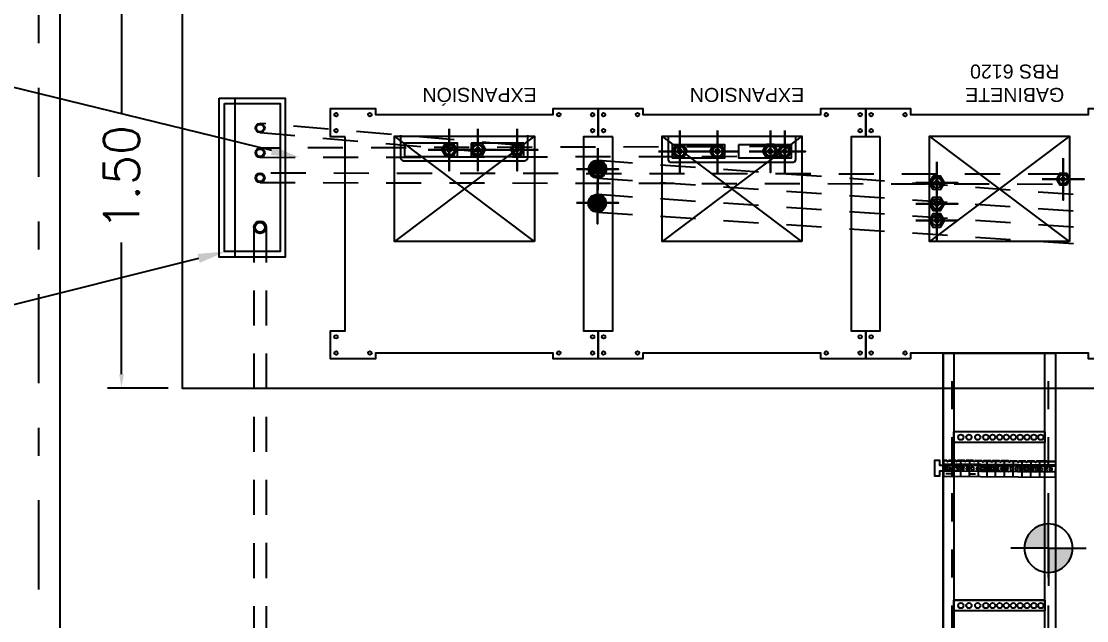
# Model space of a CAD drawing. Header units: millimetres. Extents: x 0 to 177, y -34 to 320.
# Drawn here: x 44.862 to 48.661, y -13.679 to -11.543 of the extents above; entities that cross this region are included whole.
import ezdxf
from ezdxf import colors
from ezdxf.entities.mleader import LeaderData, LeaderLine
from ezdxf.math import Vec2, Vec3

# ---------------------------------------------------------------- set-up
doc = ezdxf.new("R2010")
doc.units = ezdxf.units.MM
doc.header["$LTSCALE"] = 0.1
doc.header["$PDMODE"] = 2
for name, pattern in [('atContinuous2', [0]), ('DASHDOT', [25.4, 12.7, -6.35, 0, -6.35]), ('DASHED2', [0.375, 0.25, -0.125])]:
    doc.linetypes.add(name, pattern=pattern)
doc.layers.get('Defpoints').update_dxf_attribs({"color": 6})
for name, color, linetype in [('1', 1, 'Continuous'), ('5', 5, 'Continuous'), ('8', 8, 'Continuous'), ('AT&T_PROYECTO ELECTRICA', 5, 'Continuous'), ('AUXILIAR', 8, 'DASHED2')]:
    doc.layers.add(name, color=color, linetype=linetype)
doc.layers.add('MANGUERA', color=8, linetype='atContinuous2', lineweight=35)
doc.styles.add('Annotative', font='arial.ttf')
doc.styles.add('TEXTOS', font='romans.shx')
doc.dimstyles.new('Cota m', dxfattribs={"dimtxt": 0.2, "dimasz": 0.2, "dimexe": 0.1, "dimexo": 0.1, "dimgap": 0.1, "dimtad": 0, "dimzin": 0, "dimdsep": 46, "dimtxsty": 'TEXTOS', "dimcen": 0.2, "dimclrd": 256, "dimclre": 256, "dimclrt": 256, "dimazin": 0, "dimtfac": 1, "dimtix": 1, "dimtofl": 0, "dimtmove": 0, "dimatfit": 3, "dimfxl": 1, "dimtolj": 1, "dimtzin": 0, "dimlwd": -1, "dimlwe": -1, "dimarcsym": 0})

# ---------------------------------------------------------------- blocks, each defined once
blk = doc.blocks.new('A$C07EC52FC')
blk.add_line((4.3112, -0.4672), (4.3112, -1.0328))
for points in [[(0, -1.5), (4.5, -1.5), (4.5, 0), (0, 0)], [(2.0107, -0.8959), (2.0626, -0.8959), (2.0626, -0.9959), (1.9026, -0.9959), (1.9026, -0.9749), (1.2686, -0.9749), (1.2686, -0.9959), (1.1086, -0.9959), (1.1086, -0.8959), (1.1606, -0.8959), (1.1606, -0.2039), (1.1086, -0.2039), (1.1086, -0.1039), (1.2686, -0.1039), (1.2686, -0.1249), (1.9026, -0.1249), (1.9026, -0.1039), (2.0626, -0.1039), (2.0626, -0.2039), (2.0107, -0.2039)], [(3.9187, -0.8959), (3.9706, -0.8959), (3.9706, -0.9959), (3.8106, -0.9959), (3.8106, -0.9749), (3.1766, -0.9749), (3.1766, -0.9959), (3.0166, -0.9959), (3.0166, -0.8959), (3.0686, -0.8959), (3.0686, -0.2039), (3.0166, -0.2039), (3.0166, -0.1039), (3.1766, -0.1039), (3.1766, -0.1249), (3.8106, -0.1249), (3.8106, -0.1039), (3.9706, -0.1039), (3.9706, -0.2039), (3.9187, -0.2039)], [(4.3679, -1.0328), (4.1321, -1.0328), (4.1321, -0.4672), (4.3679, -0.4672)], [(4.3485, -1.0149), (4.15, -1.0149), (4.15, -0.4866), (4.3485, -0.4866)]]:
    blk.add_lwpolyline(points, close=True)
at = {"ltscale": 0.1}
for points in [[(2.9647, -0.8959), (3.0166, -0.8959), (3.0166, -0.9959), (2.8566, -0.9959), (2.8566, -0.9749), (2.2226, -0.9749), (2.2226, -0.9959), (2.0626, -0.9959), (2.0626, -0.8959), (2.1146, -0.8959), (2.1146, -0.2039), (2.0626, -0.2039), (2.0626, -0.1039), (2.2226, -0.1039), (2.2226, -0.1249), (2.8566, -0.1249), (2.8566, -0.1039), (3.0166, -0.1039), (3.0166, -0.2039), (2.9647, -0.2039)], [(1.3359, -0.5219), (1.8348, -0.5219), (1.8348, -0.8975), (1.3359, -0.8975)], [(1.8086, -0.6719), (1.8086, -0.5224)], [(2.2899, -0.5219), (2.7888, -0.5219), (2.7888, -0.8975), (2.2899, -0.8975)], [(3.2439, -0.5219), (3.7428, -0.5219), (3.7428, -0.8975), (3.2439, -0.8975)], [(1.8842, -0.5971), (1.7347, -0.5971)], [(1.7957, -0.5733), (1.7816, -0.5971), (1.7957, -0.621), (1.8228, -0.621), (1.8358, -0.5971), (1.8228, -0.5733)], [(1.8087, -0.7315), (1.8087, -0.582)], [(3.0183, -0.7348), (3.0183, -0.5852)], [(1.8228, -0.6806), (1.8358, -0.6567), (1.8228, -0.6329), (1.7957, -0.6329), (1.7816, -0.6567), (1.7957, -0.6795)], [(3.0329, -0.6361), (3.0459, -0.6589), (3.0329, -0.6827), (3.0058, -0.6827), (2.9917, -0.66), (3.0058, -0.6361)], [(1.3587, -0.8196), (1.3587, -0.6701)], [(1.8835, -0.6567), (1.7339, -0.6567)], [(1.8087, -0.8063), (1.8087, -0.6567)], [(3.0939, -0.66), (2.9443, -0.66)], [(1.8228, -0.7554), (1.8358, -0.7315), (1.8228, -0.7088), (1.7957, -0.7077), (1.7816, -0.7315), (1.7957, -0.7554)], [(3.0182, -0.8556), (3.0182, -0.706)], [(1.4334, -0.7449), (1.2839, -0.7449)], [(1.3471, -0.7239), (1.3341, -0.7445), (1.346, -0.7651), (1.3709, -0.7662), (1.3828, -0.7445), (1.3709, -0.7239)], [(1.8835, -0.7315), (1.7339, -0.7315)], [(3.0047, -0.7564), (2.9906, -0.7803), (3.0047, -0.8041), (3.0318, -0.8041), (3.0448, -0.7803), (3.0318, -0.7564)], [(2.3513, -0.9184), (2.3513, -0.7689)], [(2.4023, -0.9184), (2.4023, -0.7689)], [(2.5907, -0.9185), (2.5907, -0.7689)], [(2.7255, -0.9185), (2.7255, -0.7689)], [(3.0938, -0.7808), (2.9443, -0.7808)], [(3.305, -0.9241), (3.305, -0.7745)], [(3.4453, -0.9239), (3.4453, -0.7744)], [(3.5472, -0.9239), (3.5472, -0.7744)], [(2.5156, -0.867), (2.5156, -0.8204), (2.3271, -0.8204), (2.3271, -0.867)], [(2.339, -0.8225), (2.3271, -0.8442), (2.339, -0.8648), (2.3628, -0.8648), (2.3758, -0.8442), (2.3639, -0.8225)], [(2.3888, -0.8204), (2.3758, -0.8442), (2.3888, -0.8681), (2.4159, -0.8681), (2.43, -0.8442), (2.4159, -0.8204)], [(2.753, -0.867), (2.753, -0.8204), (2.5644, -0.8204), (2.5644, -0.867)], [(2.5774, -0.8204), (2.5644, -0.8442), (2.5774, -0.867), (2.6045, -0.867), (2.6186, -0.8442), (2.6045, -0.8204)], [(2.7118, -0.8204), (2.6988, -0.8442), (2.7118, -0.867), (2.7389, -0.867), (2.753, -0.8442), (2.7389, -0.8204)], [(3.4698, -0.8725), (3.4698, -0.8259), (3.2812, -0.8259), (3.2812, -0.8725)], [(3.2931, -0.8281), (3.2812, -0.8498), (3.2931, -0.8704), (3.317, -0.8704), (3.3289, -0.8498), (3.317, -0.8281)], [(3.4318, -0.8259), (3.4177, -0.8498), (3.4318, -0.8725), (3.4589, -0.8736), (3.4719, -0.8498), (3.4589, -0.8259)], [(3.7071, -0.8725), (3.7071, -0.8259), (3.5174, -0.8259), (3.5174, -0.8725)], [(3.5337, -0.8259), (3.5207, -0.8498), (3.5337, -0.8725), (3.5608, -0.8725), (3.5749, -0.8498), (3.5608, -0.8259)], [(2.4269, -0.8436), (2.2774, -0.8436)], [(2.4779, -0.8436), (2.3283, -0.8436)], [(2.6663, -0.8437), (2.5168, -0.8437)], [(2.8011, -0.8437), (2.6515, -0.8437)], [(3.3806, -0.8493), (3.2311, -0.8493)], [(3.5209, -0.8491), (3.3713, -0.8491)], [(3.6228, -0.8492), (3.4732, -0.8492)]]:
    blk.add_lwpolyline(points, close=True, dxfattribs=at)
for points in [[(1.3359, -0.5219), (1.8348, -0.8975)], [(1.3359, -0.8975), (1.8348, -0.5219)], [(2.2899, -0.5219), (2.7888, -0.8975)], [(2.2899, -0.8975), (2.7888, -0.5219)], [(3.2439, -0.5219), (3.7428, -0.8975)], [(3.2439, -0.8975), (3.7428, -0.5219)], [(2.7671, -0.8973), (2.7671, -0.8139), (2.7649, -0.8074), (2.7584, -0.8052), (2.5395, -0.8052), (2.3217, -0.8052), (2.3151, -0.8074), (2.3119, -0.8139), (2.3119, -0.8973)]]:
    blk.add_lwpolyline(points, dxfattribs=at)
blk.add_lwpolyline([(3.7212, -0.9018), (3.7212, -0.8206, 0.414214), (3.7104, -0.8098), (3.2785, -0.8098, 0.414214), (3.2677, -0.8206), (3.2677, -0.9018)], format="xyb", dxfattribs=at)
for centre in [(1.9223, -0.1253), (2.043, -0.1253), (2.0823, -0.1253), (2.203, -0.1253), (2.203, -0.1253), (2.8763, -0.1253), (2.997, -0.1253), (3.0363, -0.1253), (3.157, -0.1253), (3.157, -0.1253), (3.8303, -0.1253), (3.951, -0.1253), (2.043, -0.1826), (2.0823, -0.1826), (2.997, -0.1826), (3.0363, -0.1826), (3.951, -0.1826), (2.043, -0.9173), (2.0823, -0.9173), (2.997, -0.9173), (3.0363, -0.9173), (3.951, -0.9173), (1.9223, -0.9746), (2.043, -0.9746), (2.0823, -0.9746), (2.203, -0.9746), (2.8763, -0.9746), (2.997, -0.9746), (3.0363, -0.9746), (3.157, -0.9746), (3.8303, -0.9746), (3.951, -0.9746)]:
    blk.add_circle(centre, 0.00635)
for centre, radius in [((4.222, -0.5731), 0.022), ((4.222, -0.5731), 0.0175), ((1.8092, -0.5976), 0.019), ((1.8094, -0.5971), 0.0178), ((1.8093, -0.6563), 0.019), ((1.8088, -0.6567), 0.0174), ((3.0197, -0.6589), 0.0317), ((3.0193, -0.6594), 0.0298), ((3.0194, -0.6594), 0.0191), ((3.0192, -0.6594), 0.0178), ((1.8093, -0.7321), 0.0191), ((1.8088, -0.7315), 0.0174), ((1.3589, -0.7445), 0.0174), ((1.3588, -0.7445), 0.0164), ((3.0186, -0.7802), 0.0317), ((3.0186, -0.7802), 0.0317), ((3.0182, -0.7808), 0.0298), ((3.0182, -0.7808), 0.0298), ((4.222, -0.7493), 0.0165), ((4.222, -0.7493), 0.0131), ((3.0182, -0.7807), 0.019), ((3.0184, -0.7803), 0.0178), ((2.3511, -0.8437), 0.0171), ((2.3514, -0.8437), 0.0158), ((2.4023, -0.8447), 0.019), ((2.4025, -0.8442), 0.0178), ((2.5909, -0.8436), 0.0191), ((2.5907, -0.8437), 0.0181), ((2.7256, -0.8439), 0.0187), ((2.7255, -0.8437), 0.0178), ((3.3053, -0.8492), 0.0171), ((3.3055, -0.8492), 0.0158), ((3.4453, -0.8491), 0.019), ((3.4455, -0.8498), 0.0178), ((3.5472, -0.8492), 0.0191), ((3.547, -0.8492), 0.0181), ((4.222, -0.8388), 0.0165), ((4.222, -0.8388), 0.0131), ((4.222, -0.9269), 0.0165), ((4.222, -0.9269), 0.0131)]:
    blk.add_circle(centre, radius, dxfattribs=at)
for points in [[(1.799, -0.5917), (1.7979, -0.5971), (1.8206, -0.5971)], [(1.7979, -0.5971), (1.799, -0.6025), (1.8185, -0.6025)], [(1.7979, -0.5971), (1.8206, -0.5971), (1.8185, -0.6025)], [(1.8033, -0.5874), (1.799, -0.5917), (1.8185, -0.5917)], [(1.799, -0.5917), (1.8185, -0.5917), (1.8206, -0.5971)], [(1.799, -0.6025), (1.8033, -0.6069), (1.8141, -0.6069)], [(1.799, -0.6025), (1.8185, -0.6025), (1.8141, -0.6069)], [(1.8087, -0.5863), (1.8033, -0.5874), (1.8141, -0.5874)], [(1.8033, -0.5874), (1.8141, -0.5874), (1.8185, -0.5917)], [(1.8033, -0.6069), (1.8141, -0.6069), (1.8087, -0.608)], [(3.0123, -0.6426), (3.0058, -0.6459), (3.0318, -0.6459)], [(3.0188, -0.6405), (3.0123, -0.6426), (3.0264, -0.6426)], [(3.0123, -0.6426), (3.0264, -0.6426), (3.0318, -0.6459)], [(1.8196, -0.6567), (1.7979, -0.6567), (1.799, -0.6513)], [(1.8185, -0.6622), (1.8196, -0.6567), (1.7979, -0.6567)], [(1.8185, -0.6622), (1.799, -0.6622), (1.7979, -0.6567)], [(1.8185, -0.6513), (1.799, -0.6513), (1.8033, -0.647)], [(1.8196, -0.6567), (1.8185, -0.6513), (1.799, -0.6513)], [(1.8141, -0.6665), (1.8185, -0.6622), (1.799, -0.6622)], [(1.8141, -0.6665), (1.8033, -0.6665), (1.799, -0.6622)], [(1.8141, -0.647), (1.8033, -0.647), (1.8087, -0.6459)], [(1.8185, -0.6513), (1.8141, -0.647), (1.8033, -0.647)], [(1.8087, -0.6676), (1.8141, -0.6665), (1.8033, -0.6665)], [(3.0015, -0.6524), (3.0004, -0.66), (3.0372, -0.66)], [(3.0004, -0.66), (3.0015, -0.6665), (3.0361, -0.6665)], [(3.0004, -0.66), (3.0372, -0.66), (3.0361, -0.6665)], [(3.0058, -0.6459), (3.0015, -0.6524), (3.0361, -0.6524)], [(3.0015, -0.6524), (3.0361, -0.6524), (3.0372, -0.66)], [(3.0015, -0.6665), (3.0058, -0.673), (3.0318, -0.673)], [(3.0015, -0.6665), (3.0361, -0.6665), (3.0318, -0.673)], [(3.0058, -0.6459), (3.0318, -0.6459), (3.0361, -0.6524)], [(3.0058, -0.673), (3.0123, -0.6773), (3.0264, -0.6773)], [(3.0058, -0.673), (3.0318, -0.673), (3.0264, -0.6773)], [(3.0286, -0.6535), (3.0307, -0.66), (3.008, -0.66)], [(3.0286, -0.6535), (3.0091, -0.6535), (3.008, -0.66)], [(3.0307, -0.66), (3.008, -0.66), (3.0091, -0.6654)], [(3.0242, -0.6502), (3.0286, -0.6535), (3.0091, -0.6535)], [(3.0242, -0.6502), (3.0134, -0.6502), (3.0091, -0.6535)], [(3.0307, -0.66), (3.0286, -0.6654), (3.0091, -0.6654)], [(3.0286, -0.6654), (3.0091, -0.6654), (3.0134, -0.6697)], [(3.0123, -0.6773), (3.0264, -0.6773), (3.0188, -0.6784)], [(3.0188, -0.6481), (3.0242, -0.6502), (3.0134, -0.6502)], [(3.0286, -0.6654), (3.0242, -0.6697), (3.0134, -0.6697)], [(3.0242, -0.6697), (3.0134, -0.6697), (3.0188, -0.6708)], [(1.8141, -0.7218), (1.8033, -0.7218), (1.8087, -0.7207)], [(1.3503, -0.7391), (1.3492, -0.7445), (1.3687, -0.7445)], [(1.3492, -0.7445), (1.3503, -0.7499), (1.3677, -0.7499)], [(1.3492, -0.7445), (1.3687, -0.7445), (1.3677, -0.7499)], [(1.3536, -0.7358), (1.3503, -0.7391), (1.3677, -0.7391)], [(1.3503, -0.7391), (1.3677, -0.7391), (1.3687, -0.7445)], [(1.3503, -0.7499), (1.3536, -0.7532), (1.3633, -0.7532)], [(1.3503, -0.7499), (1.3677, -0.7499), (1.3633, -0.7532)], [(1.359, -0.7348), (1.3536, -0.7358), (1.3633, -0.7358)], [(1.3536, -0.7358), (1.3633, -0.7358), (1.3677, -0.7391)], [(1.3536, -0.7532), (1.3633, -0.7532), (1.359, -0.7543)], [(1.8196, -0.7315), (1.7979, -0.7315), (1.799, -0.7261)], [(1.8185, -0.7369), (1.8196, -0.7315), (1.7979, -0.7315)], [(1.8185, -0.7369), (1.799, -0.7369), (1.7979, -0.7315)], [(1.8185, -0.7261), (1.799, -0.7261), (1.8033, -0.7218)], [(1.8196, -0.7315), (1.8185, -0.7261), (1.799, -0.7261)], [(1.8141, -0.7413), (1.8185, -0.7369), (1.799, -0.7369)], [(1.8141, -0.7413), (1.8033, -0.7413), (1.799, -0.7369)], [(1.8185, -0.7261), (1.8141, -0.7218), (1.8033, -0.7218)], [(1.8087, -0.7423), (1.8141, -0.7413), (1.8033, -0.7413)], [(3.0015, -0.7727), (2.9993, -0.7803), (3.0372, -0.7803)], [(3.0015, -0.7727), (2.9993, -0.7803), (3.0372, -0.7803)], [(2.9993, -0.7803), (3.0015, -0.7879), (3.0351, -0.7879)], [(2.9993, -0.7803), (3.0372, -0.7803), (3.0351, -0.7879)], [(2.9993, -0.7803), (3.0015, -0.7879), (3.0351, -0.7879)], [(2.9993, -0.7803), (3.0372, -0.7803), (3.0351, -0.7879)], [(3.0047, -0.7673), (3.0015, -0.7727), (3.0351, -0.7727)], [(3.0047, -0.7673), (3.0015, -0.7727), (3.0351, -0.7727)], [(3.0015, -0.7727), (3.0351, -0.7727), (3.0372, -0.7803)], [(3.0015, -0.7727), (3.0351, -0.7727), (3.0372, -0.7803)], [(3.0015, -0.7879), (3.0047, -0.7933), (3.0318, -0.7933)], [(3.0015, -0.7879), (3.0351, -0.7879), (3.0318, -0.7933)], [(3.0015, -0.7879), (3.0047, -0.7933), (3.0318, -0.7933)], [(3.0015, -0.7879), (3.0351, -0.7879), (3.0318, -0.7933)], [(3.0112, -0.7629), (3.0047, -0.7673), (3.0318, -0.7673)], [(3.0112, -0.7629), (3.0047, -0.7673), (3.0318, -0.7673)], [(3.0047, -0.7673), (3.0318, -0.7673), (3.0351, -0.7727)], [(3.0047, -0.7673), (3.0318, -0.7673), (3.0351, -0.7727)], [(3.0047, -0.7933), (3.0112, -0.7976), (3.0253, -0.7976)], [(3.0047, -0.7933), (3.0318, -0.7933), (3.0253, -0.7976)], [(3.0047, -0.7933), (3.0112, -0.7976), (3.0253, -0.7976)], [(3.0047, -0.7933), (3.0318, -0.7933), (3.0253, -0.7976)], [(3.008, -0.7749), (3.0069, -0.7803), (3.0296, -0.7803)], [(3.0069, -0.7803), (3.008, -0.7857), (3.0275, -0.7857)], [(3.0069, -0.7803), (3.0296, -0.7803), (3.0275, -0.7857)], [(3.0123, -0.7705), (3.008, -0.7749), (3.0275, -0.7749)], [(3.008, -0.7749), (3.0275, -0.7749), (3.0296, -0.7803)], [(3.008, -0.7857), (3.0123, -0.79), (3.0242, -0.79)], [(3.008, -0.7857), (3.0275, -0.7857), (3.0242, -0.79)], [(3.0177, -0.7619), (3.0112, -0.7629), (3.0253, -0.7629)], [(3.0177, -0.7619), (3.0112, -0.7629), (3.0253, -0.7629)], [(3.0112, -0.7629), (3.0253, -0.7629), (3.0318, -0.7673)], [(3.0112, -0.7629), (3.0253, -0.7629), (3.0318, -0.7673)], [(3.0112, -0.7976), (3.0253, -0.7976), (3.0177, -0.7987)], [(3.0112, -0.7976), (3.0253, -0.7976), (3.0177, -0.7987)], [(3.0177, -0.7694), (3.0123, -0.7705), (3.0242, -0.7705)], [(3.0123, -0.7705), (3.0242, -0.7705), (3.0275, -0.7749)], [(3.0123, -0.79), (3.0242, -0.79), (3.0177, -0.7911)], [(2.3466, -0.8355), (2.3422, -0.8388), (2.3596, -0.8388)], [(2.3509, -0.8334), (2.3466, -0.8355), (2.3563, -0.8355)], [(2.3466, -0.8355), (2.3563, -0.8355), (2.3596, -0.8388)], [(2.3975, -0.8345), (2.3932, -0.8388), (2.4127, -0.8388)], [(2.4029, -0.8334), (2.3975, -0.8345), (2.4083, -0.8345)], [(2.3975, -0.8345), (2.4083, -0.8345), (2.4127, -0.8388)], [(2.585, -0.8345), (2.5817, -0.8388), (2.6013, -0.8388)], [(2.5915, -0.8323), (2.585, -0.8345), (2.5969, -0.8345)], [(2.585, -0.8345), (2.5969, -0.8345), (2.6013, -0.8388)], [(2.7205, -0.8345), (2.7161, -0.8388), (2.7356, -0.8388)], [(2.7259, -0.8323), (2.7205, -0.8345), (2.7313, -0.8345)], [(2.7205, -0.8345), (2.7313, -0.8345), (2.7356, -0.8388)], [(2.3422, -0.8388), (2.3412, -0.8442), (2.3617, -0.8442)], [(2.3412, -0.8442), (2.3422, -0.8486), (2.3596, -0.8486)], [(2.3412, -0.8442), (2.3617, -0.8442), (2.3596, -0.8486)], [(2.3422, -0.8388), (2.3596, -0.8388), (2.3617, -0.8442)], [(2.3422, -0.8486), (2.3466, -0.8529), (2.3563, -0.8529)], [(2.3422, -0.8486), (2.3596, -0.8486), (2.3563, -0.8529)], [(2.3466, -0.8529), (2.3563, -0.8529), (2.3509, -0.854)], [(2.3932, -0.8388), (2.391, -0.8442), (2.4138, -0.8442)], [(2.391, -0.8442), (2.3932, -0.8496), (2.4127, -0.8496)], [(2.391, -0.8442), (2.4138, -0.8442), (2.4127, -0.8496)], [(2.3932, -0.8388), (2.4127, -0.8388), (2.4138, -0.8442)], [(2.3932, -0.8496), (2.3975, -0.854), (2.4083, -0.854)], [(2.3932, -0.8496), (2.4127, -0.8496), (2.4083, -0.854)], [(2.3975, -0.854), (2.4083, -0.854), (2.4029, -0.8551)], [(2.5817, -0.8388), (2.5796, -0.8442), (2.6023, -0.8442)], [(2.5796, -0.8442), (2.5817, -0.8496), (2.6013, -0.8496)], [(2.5796, -0.8442), (2.6023, -0.8442), (2.6013, -0.8496)], [(2.5817, -0.8388), (2.6013, -0.8388), (2.6023, -0.8442)], [(2.5817, -0.8496), (2.585, -0.854), (2.5969, -0.854)], [(2.5817, -0.8496), (2.6013, -0.8496), (2.5969, -0.854)], [(2.585, -0.854), (2.5969, -0.854), (2.5915, -0.8551)], [(2.7161, -0.8388), (2.715, -0.8442), (2.7367, -0.8442)], [(2.715, -0.8442), (2.7161, -0.8496), (2.7356, -0.8496)], [(2.715, -0.8442), (2.7367, -0.8442), (2.7356, -0.8496)], [(2.7161, -0.8388), (2.7356, -0.8388), (2.7367, -0.8442)], [(2.7161, -0.8496), (2.7205, -0.854), (2.7313, -0.854)], [(2.7161, -0.8496), (2.7356, -0.8496), (2.7313, -0.854)], [(2.7205, -0.854), (2.7313, -0.854), (2.7259, -0.8551)], [(3.2964, -0.8443), (3.2953, -0.8498), (3.3148, -0.8498)], [(3.2953, -0.8498), (3.2964, -0.8541), (3.3137, -0.8541)], [(3.2953, -0.8498), (3.3148, -0.8498), (3.3137, -0.8541)], [(3.3007, -0.8411), (3.2964, -0.8443), (3.3137, -0.8443)], [(3.2964, -0.8443), (3.3137, -0.8443), (3.3148, -0.8498)], [(3.2964, -0.8541), (3.3007, -0.8584), (3.3105, -0.8584)], [(3.2964, -0.8541), (3.3137, -0.8541), (3.3105, -0.8584)], [(3.305, -0.8389), (3.3007, -0.8411), (3.3105, -0.8411)], [(3.3007, -0.8411), (3.3105, -0.8411), (3.3137, -0.8443)], [(3.3007, -0.8584), (3.3105, -0.8584), (3.305, -0.8595)], [(3.4351, -0.8443), (3.434, -0.8498), (3.4568, -0.8498)], [(3.434, -0.8498), (3.4351, -0.8552), (3.4546, -0.8552)], [(3.434, -0.8498), (3.4568, -0.8498), (3.4546, -0.8552)], [(3.4394, -0.84), (3.4351, -0.8443), (3.4546, -0.8443)], [(3.4351, -0.8443), (3.4546, -0.8443), (3.4568, -0.8498)], [(3.4351, -0.8552), (3.4394, -0.8595), (3.4503, -0.8595)], [(3.4351, -0.8552), (3.4546, -0.8552), (3.4503, -0.8595)], [(3.4448, -0.8389), (3.4394, -0.84), (3.4503, -0.84)], [(3.4394, -0.84), (3.4503, -0.84), (3.4546, -0.8443)], [(3.4394, -0.8595), (3.4503, -0.8595), (3.4448, -0.8606)], [(3.538, -0.8443), (3.5359, -0.8498), (3.5586, -0.8498)], [(3.5359, -0.8498), (3.538, -0.8552), (3.5575, -0.8552)], [(3.5359, -0.8498), (3.5586, -0.8498), (3.5575, -0.8552)], [(3.5413, -0.84), (3.538, -0.8443), (3.5575, -0.8443)], [(3.5413, -0.84), (3.538, -0.8443), (3.5575, -0.8443)], [(3.538, -0.8443), (3.5575, -0.8443), (3.5586, -0.8498)], [(3.538, -0.8443), (3.5575, -0.8443), (3.5586, -0.8498)], [(3.538, -0.8552), (3.5413, -0.8595), (3.5532, -0.8595)], [(3.538, -0.8552), (3.5575, -0.8552), (3.5532, -0.8595)], [(3.538, -0.8552), (3.5413, -0.8595), (3.5532, -0.8595)], [(3.538, -0.8552), (3.5575, -0.8552), (3.5532, -0.8595)], [(3.5478, -0.8378), (3.5413, -0.84), (3.5532, -0.84)], [(3.5478, -0.8378), (3.5413, -0.84), (3.5532, -0.84)], [(3.5413, -0.84), (3.5532, -0.84), (3.5575, -0.8443)], [(3.5413, -0.84), (3.5532, -0.84), (3.5575, -0.8443)], [(3.5413, -0.8595), (3.5532, -0.8595), (3.5478, -0.8606)], [(3.5413, -0.8595), (3.5532, -0.8595), (3.5478, -0.8606)]]:
    blk.add_solid(points, dxfattribs=at)
at = {"char_height": 0.05, "attachment_point": 2, "style": 'Annotative'}
for s, insert in [('GABINETE RBS 6120', (1.5313, -1.0199)), ('EXPANSION', (2.4858, -1.0199)), ('EXPANSIÓN', (3.4393, -1.0199))]:
    blk.add_mtext_dynamic_manual_height_columns(s, width=0.366667, gutter_width=12.5, heights=[0], dxfattribs=dict(at, insert=insert))
blk = doc.blocks.new('A$C4d95965b')
at = {"layer": '8', "color": 8, "lineweight": -3}
for p, q in [((-0.019, -0.3243), (-0.019, 0)), ((-0.019, 0), (0.019, 0)), ((0.019, -0.3243), (0.019, 0)), ((0.019, -0.3243), (-0.019, -0.3243))]:
    blk.add_line(p, q, dxfattribs=at)
for centre in [(0, -0.0244), (0, -0.0535), (0, -0.0845), (0, -0.1136), (0, -0.1378), (0, -0.1626), (0, -0.1868), (0, -0.2116), (0, -0.2358), (0, -0.2606), (0, -0.2848), (0, -0.3096)]:
    blk.add_circle(centre, 0.00953, dxfattribs=at)
blk = doc.blocks.new('A$Ced4db245')
at = {"layer": 'AUXILIAR', "color": 5, "ltscale": 0.005}
for p, q in [((-0.0932, -0.0318), (2.9067, -0.0318)), ((-0.0932, -0.0381), (2.9067, -0.0381)), ((-0.0933, -0.3751), (2.9067, -0.3751)), ((-0.0933, -0.3751), (2.9067, -0.3751))]:
    blk.add_line(p, q, dxfattribs=at)
at = {"layer": 'MANGUERA', "color": 5, "lineweight": -3}
for p, q in [((-0.0933, 0), (-0.0932, -0.0381)), ((-0.0933, -0.3624), (2.9067, -0.3624)), ((-0.0933, -0.3624), (-0.0933, -0.4005))]:
    blk.add_line(p, q, dxfattribs=at)
for points in [[(-0.0933, 0), (2.9067, 0)], [(2.9067, 0), (2.9067, -0.0381)], [(2.9067, -0.0381), (-0.0932, -0.0381)], [(-0.0933, -0.3624), (2.9067, -0.3624)], [(2.9067, -0.3624), (2.9067, -0.4005)], [(2.9067, -0.4005), (-0.0933, -0.4005)]]:
    blk.add_lwpolyline(points, dxfattribs=at)
for points in [[(0.1877, -0.0381), (0.2258, -0.0381), (0.2258, -0.3624), (0.1877, -0.3624)], [(0.7877, -0.0381), (0.8258, -0.0381), (0.8258, -0.3624), (0.7877, -0.3624)], [(1.9877, -0.0381), (2.0258, -0.0381), (2.0258, -0.3624), (1.9877, -0.3624)]]:
    blk.add_lwpolyline(points, close=True, dxfattribs=at)
for p in [(0.2067, -0.0381), (0.8067, -0.0381), (1.4067, -0.0381), (2.0067, -0.0381), (2.6067, -0.0381)]:
    blk.add_blockref('A$C4d95965b', p, dxfattribs=at)
blk = doc.blocks.new('A$C33e5281e')
at = {"layer": 'AT&T_PROYECTO ELECTRICA', "lineweight": -3}
for p, q in [((-0.4141, 0.0438), (0.0004, 0.0399)), ((-0.3996, 0.0485), (0.0004, 0.0447))]:
    blk.add_line(p, q, dxfattribs=at)
for points in [[(-0.3994, 0.0219), (-0.4141, 0.0219), (-0.4141, 0.0038), (-0.4304, 0.0038), (-0.4304, 0.0607), (-0.4141, 0.0607), (-0.4141, 0.0437), (-0.3994, 0.0437)], [(-0.4, 0.0038), (0, 0), (0.0005, 0.0568), (-0.0248, 0.057), (-0.0249, 0.0558)], [(-0.3995, 0.0594), (-0.3874, 0.0593), (-0.3874, 0.0605), (-0.3994, 0.0606), (-0.3994, 0.0038)], [(-0.3803, 0.0411), (-0.39, 0.0412), (-0.3936, 0.0376), (-0.3937, 0.0279), (-0.3901, 0.0242), (-0.3841, 0.023), (-0.3805, 0.0241), (-0.3768, 0.0277), (-0.3743, 0.0313), (-0.3767, 0.0374)], [(-0.378, 0.0314), (-0.3791, 0.0362), (-0.3827, 0.0387), (-0.3864, 0.0363), (-0.3876, 0.0315), (-0.3864, 0.029), (-0.3828, 0.0266), (-0.3792, 0.029), (-0.378, 0.0314)], [(-0.3874, 0.0593), (-0.3862, 0.0568), (-0.3838, 0.0568), (-0.3813, 0.0592), (-0.356, 0.059), (-0.3559, 0.0602), (-0.3813, 0.0604), (-0.3813, 0.0592)], [(-0.3598, 0.0312), (-0.3622, 0.0361), (-0.3658, 0.0385), (-0.3683, 0.0361), (-0.3707, 0.0313), (-0.3659, 0.0264), (-0.3623, 0.0288), (-0.3598, 0.0312)], [(-0.3686, 0.0035), (-0.368, 0.0603)], [(-0.3441, 0.0311), (-0.3453, 0.0371), (-0.3489, 0.0408), (-0.3585, 0.0409), (-0.3622, 0.0373), (-0.3623, 0.0276), (-0.3587, 0.0239), (-0.3527, 0.0227), (-0.349, 0.0238), (-0.3454, 0.0274), (-0.3441, 0.0311)], [(-0.356, 0.059), (-0.3548, 0.0565), (-0.3524, 0.0565), (-0.3499, 0.0589), (-0.3245, 0.0587), (-0.3245, 0.0599), (-0.3499, 0.0601), (-0.3499, 0.0589)], [(-0.3429, 0.031), (-0.3441, 0.0359), (-0.3477, 0.0383), (-0.3513, 0.036), (-0.3526, 0.0311), (-0.3514, 0.0287), (-0.3478, 0.0263), (-0.3442, 0.0286), (-0.3429, 0.031)], [(-0.3384, 0.0032), (-0.3378, 0.06)], [(-0.3248, 0.0309), (-0.3272, 0.0357), (-0.3308, 0.0382), (-0.3344, 0.0358), (-0.3357, 0.031), (-0.3345, 0.0285), (-0.3309, 0.0261), (-0.3272, 0.0285), (-0.3248, 0.0309)], [(-0.3127, 0.0308), (-0.3139, 0.0368), (-0.3175, 0.0405), (-0.3271, 0.0406), (-0.3308, 0.037), (-0.3309, 0.0273), (-0.3273, 0.0236), (-0.3225, 0.0224), (-0.3176, 0.0235), (-0.314, 0.0271), (-0.3127, 0.0308)], [(-0.3245, 0.0587), (-0.3233, 0.0562), (-0.3209, 0.0562), (-0.3185, 0.0586), (-0.2943, 0.0584), (-0.2943, 0.0596), (-0.3185, 0.0598), (-0.3185, 0.0586)], [(-0.3079, 0.0307), (-0.309, 0.0356), (-0.3126, 0.038), (-0.3163, 0.0356), (-0.3188, 0.0308), (-0.3164, 0.0284), (-0.3128, 0.0259), (-0.3091, 0.0283), (-0.3079, 0.0307)], [(-0.3069, 0.0029), (-0.3064, 0.0597)], [(-0.2943, 0.0584), (-0.2919, 0.0559), (-0.2895, 0.0559), (-0.2871, 0.0583), (-0.2629, 0.0581), (-0.2629, 0.0593), (-0.2871, 0.0595), (-0.2871, 0.0583)], [(-0.2755, 0.0026), (-0.275, 0.0594)], [(-0.251, 0.0362), (-0.2546, 0.0399), (-0.2643, 0.04), (-0.2679, 0.0364), (-0.2692, 0.0303), (-0.268, 0.0267), (-0.2644, 0.023), (-0.2596, 0.0218), (-0.2548, 0.023), (-0.2511, 0.0265), (-0.251, 0.0362)], [(-0.2629, 0.0581), (-0.2605, 0.0556), (-0.2581, 0.0556), (-0.2569, 0.058), (-0.2315, 0.0578), (-0.2315, 0.059), (-0.2569, 0.0592), (-0.2569, 0.058)], [(-0.2441, 0.0023), (-0.2436, 0.0591)], [(-0.2196, 0.0359), (-0.2232, 0.0396), (-0.2329, 0.0397), (-0.2365, 0.0361), (-0.2378, 0.03), (-0.2366, 0.0264), (-0.233, 0.0227), (-0.2294, 0.0215), (-0.2234, 0.0227), (-0.2197, 0.0262), (-0.2196, 0.0359)], [(-0.2315, 0.0578), (-0.2291, 0.0553), (-0.2267, 0.0553), (-0.2254, 0.0577), (-0.2001, 0.0575), (-0.2001, 0.0587), (-0.2254, 0.0589), (-0.2254, 0.0577)], [(-0.2139, 0.002), (-0.2134, 0.0588)], [(-0.1882, 0.0356), (-0.1918, 0.0393), (-0.2014, 0.0394), (-0.2051, 0.0358), (-0.2064, 0.0297), (-0.2052, 0.0261), (-0.2016, 0.0225), (-0.198, 0.0212), (-0.1919, 0.0224), (-0.1883, 0.026), (-0.1882, 0.0356)], [(-0.2001, 0.0575), (-0.1977, 0.055), (-0.1953, 0.055), (-0.194, 0.0574), (-0.1687, 0.0572), (-0.1686, 0.0584), (-0.194, 0.0586), (-0.194, 0.0574)], [(-0.1825, 0.0017), (-0.1819, 0.0585)], [(-0.1568, 0.0353), (-0.1604, 0.039), (-0.17, 0.0391), (-0.1737, 0.0355), (-0.175, 0.0295), (-0.1738, 0.0258), (-0.1702, 0.0222), (-0.1666, 0.0209), (-0.1605, 0.0221), (-0.1569, 0.0257)], [(-0.1687, 0.0572), (-0.1663, 0.0547), (-0.1638, 0.0547), (-0.1626, 0.0571), (-0.1372, 0.0569), (-0.1372, 0.0581), (-0.1626, 0.0583), (-0.1626, 0.0571)], [(-0.1511, 0.0014), (-0.1505, 0.0582)], [(-0.1254, 0.029), (-0.1266, 0.035), (-0.1289, 0.0387), (-0.1386, 0.0388), (-0.1423, 0.0352), (-0.1447, 0.0292), (-0.1424, 0.0255), (-0.1388, 0.0219), (-0.1352, 0.0206), (-0.1291, 0.0218), (-0.1267, 0.0254), (-0.1254, 0.029)], [(-0.1372, 0.0569), (-0.1348, 0.0544), (-0.1324, 0.0544), (-0.1312, 0.0568), (-0.1058, 0.0566), (-0.1046, 0.0542), (-0.101, 0.0541), (-0.101, 0.0565), (-0.0744, 0.0563), (-0.0732, 0.0539), (-0.0696, 0.0538), (-0.0696, 0.0562), (-0.0309, 0.0559), (-0.0309, 0.0571), (-0.0683, 0.0574), (-0.0684, 0.0562)], [(-0.107, 0.0566), (-0.107, 0.0578), (-0.1312, 0.058), (-0.1312, 0.0568)], [(-0.1196, 0.0011), (-0.1191, 0.0579)], [(-0.094, 0.0287), (-0.0951, 0.0347), (-0.0987, 0.0384), (-0.1072, 0.0385), (-0.1109, 0.0349), (-0.1133, 0.0289), (-0.1109, 0.0252), (-0.1074, 0.0216), (-0.1037, 0.0203), (-0.0989, 0.0215), (-0.0952, 0.0251), (-0.094, 0.0287)], [(-0.0756, 0.0563), (-0.0756, 0.0575), (-0.0998, 0.0577), (-0.0998, 0.0565)], [(-0.0882, 0.0008), (-0.0877, 0.0576)], [(-0.0626, 0.0284), (-0.0637, 0.0344), (-0.0673, 0.0381), (-0.077, 0.0382), (-0.0794, 0.0346), (-0.0819, 0.0286), (-0.0771, 0.0213), (-0.0723, 0.02), (-0.0675, 0.0212), (-0.0638, 0.0248), (-0.0626, 0.0284)], [(-0.0568, 0.0005), (-0.0563, 0.0573)], [(-0.0309, 0.0559), (-0.0297, 0.0535), (-0.0261, 0.0534), (-0.0249, 0.0558), (0.0005, 0.0556)], [(0.0002, 0.0181), (-0.3998, 0.0219)], [(-0.3721, 0.012), (-0.3914, 0.0122)], [(-0.3248, 0.0357), (-0.3598, 0.036)], [(-0.2851, 0.0112), (-0.3044, 0.0113)], [(-0.291, 0.0305), (-0.2921, 0.0354), (-0.2957, 0.0378), (-0.2994, 0.0355), (-0.3006, 0.0306), (-0.2994, 0.0282), (-0.2958, 0.0258), (-0.2922, 0.0281), (-0.291, 0.0305)], [(-0.2728, 0.0304), (-0.2752, 0.0352), (-0.2788, 0.0377), (-0.2812, 0.0353), (-0.2837, 0.0305), (-0.2789, 0.0256), (-0.2753, 0.028), (-0.2728, 0.0304)], [(-0.2559, 0.0302), (-0.2571, 0.0351), (-0.2607, 0.0375), (-0.2643, 0.0351), (-0.2656, 0.0303), (-0.2644, 0.0279), (-0.2608, 0.0254), (-0.2572, 0.0278), (-0.2559, 0.0302)], [(-0.2378, 0.03), (-0.239, 0.0349), (-0.2438, 0.0374), (-0.2474, 0.035), (-0.2487, 0.0301), (-0.2475, 0.0277), (-0.2439, 0.0253), (-0.239, 0.0276), (-0.2378, 0.03)], [(-0.2209, 0.0299), (-0.222, 0.0347), (-0.2256, 0.0372), (-0.2293, 0.0348), (-0.2318, 0.03), (-0.2294, 0.0275), (-0.2258, 0.0251), (-0.2221, 0.0275), (-0.2209, 0.0299)], [(-0.2027, 0.0297), (-0.2039, 0.0346), (-0.2087, 0.037), (-0.2124, 0.0346), (-0.2136, 0.0298), (-0.2124, 0.0274), (-0.2088, 0.0249), (-0.204, 0.0273), (-0.2027, 0.0297)], [(-0.1858, 0.0296), (-0.187, 0.0344), (-0.1906, 0.0368), (-0.1942, 0.0345), (-0.1955, 0.0296), (-0.1943, 0.0272), (-0.1907, 0.0248), (-0.1871, 0.0271), (-0.1858, 0.0296)], [(-0.1677, 0.0294), (-0.1701, 0.0342), (-0.1725, 0.0367), (-0.1773, 0.0343), (-0.1786, 0.0295), (-0.1774, 0.0271), (-0.1726, 0.0246), (-0.1677, 0.0294)], [(-0.1508, 0.0292), (-0.152, 0.0341), (-0.1556, 0.0365), (-0.1604, 0.0341), (-0.1605, 0.0269), (-0.1557, 0.0244), (-0.152, 0.0268), (-0.1508, 0.0292)], [(-0.1327, 0.0291), (-0.135, 0.0339), (-0.1386, 0.0364), (-0.1423, 0.034), (-0.1435, 0.0292), (-0.1424, 0.0267), (-0.1387, 0.0243), (-0.1351, 0.0267), (-0.1327, 0.0291)], [(-0.1157, 0.0289), (-0.1169, 0.0337), (-0.1205, 0.0362), (-0.1242, 0.0338), (-0.1266, 0.029), (-0.1242, 0.0266), (-0.1206, 0.0241), (-0.117, 0.0265), (-0.1157, 0.0289)], [(-0.0988, 0.0287), (-0.1, 0.0336), (-0.1036, 0.036), (-0.1072, 0.0336), (-0.1085, 0.0288), (-0.1073, 0.0264), (-0.1037, 0.0239), (-0.1001, 0.0263), (-0.0988, 0.0287)], [(-0.0807, 0.0286), (-0.0831, 0.0334), (-0.0855, 0.0359), (-0.0891, 0.0335), (-0.0916, 0.0287), (-0.0892, 0.0262), (-0.0856, 0.0238), (-0.0807, 0.0286)], [(-0.0638, 0.0284), (-0.0649, 0.0332), (-0.0685, 0.0357), (-0.0722, 0.0333), (-0.0734, 0.0285), (-0.0723, 0.0261), (-0.0687, 0.0236), (-0.065, 0.026), (-0.0638, 0.0284)], [(-0.0457, 0.0282), (-0.048, 0.0331), (-0.0516, 0.0355), (-0.0553, 0.0332), (-0.0565, 0.0283), (-0.0553, 0.0259), (-0.0517, 0.0235), (-0.0481, 0.0258), (-0.0457, 0.0282)], [(-0.0287, 0.0281), (-0.0299, 0.0329), (-0.0335, 0.0354), (-0.0372, 0.033), (-0.0396, 0.0282), (-0.0372, 0.0257), (-0.0336, 0.0233), (-0.03, 0.0257), (-0.0287, 0.0281)], [(-0.0191, 0.028), (-0.0202, 0.034), (-0.0238, 0.0377), (-0.0335, 0.0378), (-0.0359, 0.0342), (-0.0384, 0.0282), (-0.0336, 0.0209), (-0.0288, 0.0196), (-0.024, 0.0208), (-0.0203, 0.0244), (-0.0191, 0.028)], [(-0.0118, 0.0327), (-0.0166, 0.0352), (-0.0202, 0.0328), (-0.0215, 0.028), (-0.0203, 0.0256), (-0.0167, 0.0231), (-0.0118, 0.0255), (-0.0118, 0.0327)]]:
    blk.add_lwpolyline(points, dxfattribs=at)
blk = doc.blocks.new('*D154')
at = {"layer": '8', "ltscale": 0.1, "transparency": 16777216}
for p, q in [((45.3853, -11.3498), (45.1693, -11.3498)), ((45.2193, -11.3998), (45.2193, -11.8683)), ((45.2193, -12.7998), (45.2193, -12.3313)), ((45.3853, -12.8498), (45.1693, -12.8498))]:
    blk.add_line(p, q, dxfattribs=at)
for points in [[(45.211, -11.3998), (45.2276, -11.3998), (45.2193, -11.3498)], [(45.211, -12.7998), (45.2276, -12.7998), (45.2193, -12.8498)]]:
    blk.add_solid(points, dxfattribs=at)
at = {"layer": 'Defpoints', "color": 0, "ltscale": 0.1, "transparency": 16777216}
for p in [(45.4353, -11.3498), (45.2193, -12.8498), (45.4353, -12.8498)]:
    blk.add_point(p, dxfattribs=at)
at = {"layer": '8', "ltscale": 0.1, "transparency": 16777216, "insert": (45.2193, -12.0998), "char_height": 0.125, "attachment_point": 5, "rotation": 90, "style": 'TEXTOS'}
blk.add_mtext('\\A1;1.50', dxfattribs=at)
blk = doc.blocks.new('NIVEL')
at = {"ltscale": 0.1}
h = blk.add_hatch(color=256, dxfattribs=at)
h.paths.add_polyline_path([(0, 104.8), (0, 0), (104.8, 0, 0.414214)])
h.paths.add_polyline_path([(0, -104.8), (0, 0), (-104.8, 0, 0.414214)])
at = {"linetype": 'Continuous', "ltscale": 0.1}
for q in [(0, 162.2), (-162.2, 0), (0, -154.8), (162.2, 0)]:
    blk.add_line((0, 0), q, dxfattribs=at)
blk.add_circle((0, 0), 104.8, dxfattribs=at)

msp = doc.modelspace()

# ---------------------------------------------------------------- linework, layer by layer
at = {"color": 8, "ltscale": 0.1}
msp.add_line((45.0001, -26.6472), (45.0001, -6.7972), dxfattribs=at)
at = {"ltscale": 0.1}
for q in [(48.5499, -12.7249), (48.1494, -15.7249)]:
    msp.add_line((48.1494, -12.7249), q, dxfattribs=at)
at = {"layer": '1', "linetype": 'DASHED2', "ltscale": 5}
for p, q in [((46.6302, -11.9835), (45.7147, -11.9065)), ((45.7133, -11.9394), (46.6302, -12.0177)), ((47.584, -11.989), (45.7133, -11.9945)), ((45.7133, -12.0275), (47.5842, -12.0232)), ((45.7133, -12.117), (48.5766, -12.1227)), ((48.5766, -12.0879), (45.7134, -12.084)), ((45.6913, -12.2771), (45.6921, -24.7472)), ((45.7353, -12.2767), (45.7361, -24.7472))]:
    msp.add_line(p, q, dxfattribs=at)
at = {"layer": '5', "linetype": 'DASHED2', "ltscale": 5}
for p, q in [((46.9171, -12.0379), (50.8451, -12.3181)), ((46.9167, -12.1012), (50.8451, -12.3726)), ((46.9171, -12.1592), (50.8451, -12.4272)), ((46.917, -12.2226), (50.8451, -12.4818))]:
    msp.add_line(p, q, dxfattribs=at)
at = {"layer": '8', "linetype": 'DASHDOT', "ltscale": 0.25}
msp.add_line((44.9251, -26.7972), (44.9251, -5.8972), dxfattribs=at)

# ---------------------------------------------------------------- block references
at = {"ltscale": 0.1}
msp.add_blockref('A$C33e5281e', (48.5499, -13.1678), dxfattribs=at)
at = {"layer": '5', "ltscale": 0.1, "rotation": 180}
msp.add_blockref('A$C07EC52FC', (49.9353, -12.8498), dxfattribs=at)
at = {"layer": '8', "xscale": -0.0008247272718951839, "yscale": 0.0008247272718951839, "zscale": 0.0008247272718951839, "rotation": 180}
msp.add_blockref('NIVEL', (48.5245, -13.4203), dxfattribs=at)
at = {"layer": 'AT&T_PROYECTO ELECTRICA', "lineweight": -3, "rotation": 90}
msp.add_blockref('A$Ced4db245', (48.1494, -15.6316), dxfattribs=at)

# ---------------------------------------------------------------- next in the draw order: leaders
at = {"layer": '5', "ltscale": 0.1}
ml = msp.add_multileader_mtext('Standard', dxfattribs=at)
ml.set_content('\\A1;CENTRO DE CARGAS AT&T CON GABINETE HIMELL DE  0.60x0.60x0.25 MTS.', color=256, style='TEXTOS')
ml.set_leader_properties()
ml.build(insert=Vec2(0, 0))
ml.multileader.update_dxf_attribs({"dogleg_length": 0.2, "arrow_head_size": 0.1})
ctx = ml.context
ctx.base_point, ctx.char_height, ctx.arrow_head_size, ctx.landing_gap_size, ctx.plane_origin = Vec3(40.9401, -12.6519), 0.1, 0.1, 0.05, Vec3(47.992, -11.9368)
ctx.text_align_type = 2
notes = []
notes.append((ctx, [(1, (1, 1, 0), (44.4388, -12.6519), (-1, 0), 0.2321, [(0, [(45.5911, -12.3632)], 0, [])])]))
ctx.mtext.insert, ctx.mtext.width, ctx.mtext.alignment, ctx.mtext.line_spacing_factor, ctx.mtext.flow_direction = Vec3(44.1568, -12.6019), 3.258795, 3, 0.9, 5
ctx.mtext.has_bg_fill, ctx.mtext.bg_color, ctx.mtext.bg_scale_factor, ctx.mtext.bg_transparency, ctx.mtext.use_window_bg_color = 1, -1073741824, 1.5, 0, 1
at = {"layer": '8', "ltscale": 0.1}
ml = msp.add_multileader_mtext('Standard', dxfattribs=at)
ml.set_content('\\A1;3 TUBOS SUBTERRÁNEO DE PVC PESADO DE 1 1/2" PARA INSTALACIÓN ELÉCTRICA ', color=1, style='TEXTOS')
ml.set_leader_properties()
ml.build(insert=Vec2(0, 0))
ml.multileader.update_dxf_attribs({"dogleg_length": 0.2, "arrow_head_size": 0.1})
ctx = ml.context
ctx.base_point, ctx.char_height, ctx.arrow_head_size, ctx.landing_gap_size, ctx.plane_origin = Vec3(41.6306, -11.6809), 0.1, 0.1, 0.05, Vec3(47.312, -3.4679)
ctx.text_align_type = 2
notes.append((ctx, [(0, (1, 1, 0), (44.4388, -11.6809), (-1, 0), 0.2321, [(3, [(45.853, -12.0272)], 0, [])])]))
ctx.mtext.insert, ctx.mtext.width, ctx.mtext.alignment, ctx.mtext.line_spacing_factor, ctx.mtext.flow_direction = Vec3(44.1568, -11.6309), 2.582682, 3, 0.9, 5
ctx.mtext.has_bg_fill, ctx.mtext.bg_color, ctx.mtext.bg_scale_factor, ctx.mtext.bg_transparency, ctx.mtext.use_window_bg_color = 1, -1073741824, 1.5, 0, 1
for ctx, leaders in notes:
    for number, flags, end, landing, length, lines in leaders:
        leader = LeaderData()
        leader.index, (leader.has_last_leader_line, leader.has_dogleg_vector, leader.attachment_direction) = number, flags
        leader.last_leader_point, leader.dogleg_vector, leader.dogleg_length = Vec3(end), Vec3(landing), length
        for number, points, colour, breaks in lines:
            line = LeaderLine()
            line.index, line.vertices, line.color, line.breaks = number, Vec3.list(points), colors.encode_raw_color(colour), breaks
            leader.lines.append(line)
        ctx.leaders.append(leader)

# ---------------------------------------------------------------- next in the draw order: dimensions: what is measured, and where the dimension line sits
dim = msp.add_aligned_dim(p1=(45.4353, -11.3498), p2=(45.4353, -12.8498), distance=-0.216, dimstyle='Cota m', override={"dimscale": 0.5, "dimtxt": 0.25, "dimasz": 0.1}, dxfattribs=at)
dim.commit()
dim.dimension.update_dxf_attribs({"geometry": '*D154', "text_midpoint": (45.2193, -12.0998)})

doc.saveas('drawing.dxf')
